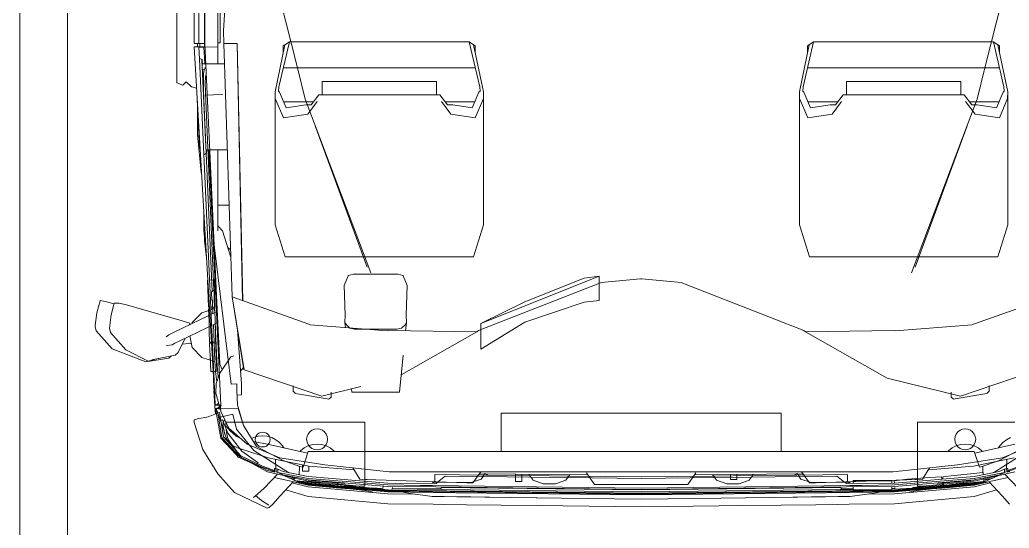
# Model space of a CAD drawing. Header units: millimetres. Extents: x -284281 to 1648660, y -821378 to -151356.
# Drawn here: x -221174 to -219521, y -199750 to -198900 of the extents above; entities that cross this region are included whole.
import ezdxf

# ---------------------------------------------------------------- set-up
doc = ezdxf.new("R2010")
doc.units = ezdxf.units.MM
doc.header["$MEASUREMENT"] = 0
doc.layers.add('Cars', color=7, linetype='Continuous')

# ---------------------------------------------------------------- blocks, each defined once
blk = doc.blocks.new('tir daf01')
at = {"layer": 'Cars', "color": 7, "linetype": 'Continuous', "lineweight": 5}
for p, q in [((307.6, 1467.7), (353.1, 1595.5)), ((61.5, 1528.4), (60.6, 1524.5)), ((60.6, 1524.5), (66, 1524.7)), ((66.3, 1523.4), (65.4, 1519.4)), ((66, 1524.7), (66.6, 1524.7)), ((66.6, 1524.7), (66.3, 1523.4)), ((59.6, 1519.1), (52.1, 1479.4)), ((64.1, 1519.4), (59.6, 1519.1)), ((65.4, 1519.4), (64.1, 1519.4)), ((695.2, 1517), (668.9, 1506)), ((668.9, 1506), (674, 1473.3)), ((696.8, 1518.9), (695.2, 1517)), ((704.2, 1518.4), (696.8, 1518.9)), ((779.2, 1500.8), (704.2, 1518.4)), ((779.2, 1341.3), (779.2, 1500.8)), ((52.1, 1479.4), (50, 1468.5)), ((674, 1473.3), (674, 1464.5)), ((50, 1468.5), (41.9, 1369.4)), ((296.4, 1336.4), (306.8, 1465.4)), ((306.8, 1465.4), (307.6, 1467.7)), ((674, 1464.5), (691.1, 1451.7)), ((691.1, 1451.7), (691.1, 1284.3)), ((41.9, 1369.4), (39.1, 1335.2)), ((779.2, 1200.4), (779.2, 1341.3)), ((39.1, 1335.2), (38.4, 1281.5)), ((295.1, 1186.8), (297, 1334.2)), ((297, 1334.2), (296.4, 1336.4)), ((38.4, 1281.5), (38.2, 1261)), ((691.1, 1284.3), (691.1, 1249.6)), ((38.2, 1261), (35, 1000.1)), ((691.1, 1249.6), (674, 1236.7)), ((674, 1228), (668.9, 1195.3)), ((674, 1236.7), (674, 1228)), ((668.9, 1195.3), (695.2, 1184.2)), ((704.2, 1182.9), (779.2, 1200.4)), ((297.1, 1183.9), (295.1, 1186.8)), ((375.9, 983), (297.1, 1183.9)), ((695.2, 1184.2), (696.8, 1182.3)), ((696.8, 1182.3), (704.2, 1182.9)), ((35, 1000.1), (33.9, 912.2)), ((377.4, 979.3), (375.9, 983)), ((383.3, 913.1), (377.4, 979.3)), ((33.9, 912.2), (35, 824.4)), ((377.4, 845.2), (383.3, 911.4)), ((383.4, 912.2), (383.3, 913.1)), ((383.3, 911.4), (383.4, 912.2)), ((375.9, 841.5), (377.4, 845.2)), ((297.1, 640.5), (375.9, 841.5)), ((309, 644.4), (385, 835.6)), ((349.8, 842.2), (347.1, 842.2)), ((387.7, 842.2), (349.8, 842.2)), ((385, 835.6), (387.7, 842.2)), ((35, 824.4), (38.2, 563.5)), ((266.2, 644.4), (306.7, 644.4)), ((295.1, 637.7), (297.1, 640.5)), ((297, 490.2), (295.1, 637.7)), ((306.7, 644.4), (309, 644.4)), ((695.2, 641.1), (668.9, 630.1)), ((668.9, 630.1), (674, 597.4)), ((696.8, 643.1), (695.2, 641.1)), ((704.2, 642.5), (696.8, 643.1)), ((779.2, 624.9), (704.2, 642.5)), ((779.2, 465.4), (779.2, 624.9)), ((674, 597.4), (674, 588.6)), ((674, 588.6), (691.1, 575.8)), ((38.2, 563.5), (38.4, 543)), ((691.1, 575.8), (691.1, 408.4)), ((38.4, 543), (39.1, 489.2)), ((306.8, 517.8), (301.2, 511.9)), ((310.3, 520.1), (306.8, 517.8)), ((323, 519.8), (310.3, 520.1)), ((372.3, 521.3), (323, 519.8)), ((388.5, 514.8), (372.3, 521.3)), ((389.1, 514.3), (388.5, 514.8)), ((391.2, 506.5), (389.1, 514.3)), ((301.2, 511.9), (299.1, 504)), ((299.1, 504), (299.1, 487.5)), ((391.4, 505.8), (391.2, 506.5)), ((391.2, 437.2), (391.4, 505.8)), ((39.1, 489.2), (41.9, 455.1)), ((296.4, 488), (297, 490.2)), ((306.8, 359.1), (296.4, 488)), ((299.1, 487.5), (299.1, 433.4)), ((779.2, 324.6), (779.2, 465.4)), ((41.9, 455.1), (50, 355.9)), ((299.1, 433.4), (301.2, 425.5)), ((388.9, 423.2), (391, 431)), ((391, 431), (391.2, 431.7)), ((391.2, 431.7), (391.2, 437.2)), ((301.2, 425.5), (306.8, 419.7)), ((306.8, 419.7), (310.3, 417.4)), ((310.3, 417.4), (323, 417.7)), ((323, 417.7), (372.1, 416.2)), ((372.1, 416.2), (388.3, 422.7)), ((388.3, 422.7), (388.9, 423.2)), ((691.1, 408.4), (691.1, 373.7)), ((691.1, 373.7), (674, 360.9)), ((50, 355.9), (52.1, 345.1)), ((307.6, 356.8), (306.8, 359.1)), ((353.1, 229), (307.6, 356.8)), ((674, 352.1), (668.9, 319.4)), ((674, 360.9), (674, 352.1)), ((52.1, 345.1), (59.6, 305.3)), ((668.9, 319.4), (695.2, 308.3)), ((704.2, 307), (779.2, 324.6)), ((59.6, 305.3), (64.1, 305.1)), ((60.6, 300), (61.5, 296.1)), ((66, 299.8), (60.6, 300)), ((64.1, 305.1), (65.4, 305.1)), ((65.4, 305.1), (66.3, 301)), ((66.6, 299.8), (66, 299.8)), ((66.3, 301), (66.6, 299.8)), ((695.2, 308.3), (696.8, 306.4)), ((696.8, 306.4), (704.2, 307)), ((61.5, 296.1), (63.4, 287.9)), ((63.4, 287.9), (66.3, 281.9)), ((66.3, 281.9), (85.7, 239.2)), ((85.7, 239.2), (89.8, 235.7)), ((89.8, 235.7), (117, 210)), ((353.6, 228.8), (353.1, 228.8)), ((776.5, 214.9), (353.6, 228.8)), ((798, 214.7), (776.5, 215.1)), ((880.3, 219.1), (798, 214.7)), ((117, 210), (123.2, 209)), ((123.2, 209), (166.6, 201.3)), ((166.6, 202.3), (166.7, 208.1)), ((166.6, 201.3), (166.6, 202.3)), ((166.7, 208.1), (170.4, 208.9)), ((170.4, 208.9), (172.5, 209.7)), ((172.5, 209.7), (172.5, 206.5)), ((172.5, 206.5), (172.5, 200.6)), ((172.5, 200.4), (187.7, 200.2)), ((187.7, 200.2), (750.2, 174.2)), ((770.8, 182.4), (770.8, 182.8)), ((770.8, 182.8), (774.3, 182.8)), ((770.8, 173.5), (770.8, 182.4)), ((774.3, 182.8), (776.5, 182.8)), ((776.5, 182.8), (949.4, 182.8)), ((750.2, 174.2), (770.8, 173.3))]:
    blk.add_line(p, q, dxfattribs=at)
at = {"layer": 'Cars', "color": 7, "linetype": 'Continuous', "lineweight": 13}
for p, q in [((84.2, 1515.9), (107.3, 1570.5)), ((231.5, 1575.5), (187.2, 1445.7)), ((96.6, 1559.2), (65.6, 1510.2)), ((80, 1510.1), (103.1, 1554.9)), ((736, 1486.6), (1027, 1559.1)), ((57.6, 1519.4), (33.8, 1542.2)), ((68.6, 1545.5), (61.4, 1524.5)), ((63, 1524.6), (70.2, 1544.8)), ((6.7, 1527.7), (20.8, 1515.5)), ((42.5, 1484.4), (51.6, 1525.1)), ((45.3, 1468.5), (61.1, 1536.6)), ((59.6, 1519.1), (60.9, 1521.9)), ((60.9, 1521.9), (68.1, 1522.8)), ((68.1, 1522.8), (81.5, 1523)), ((84.1, 1535.5), (70.4, 1467.4)), ((92, 1469.5), (107.2, 1536.6)), ((110.1, 1516.5), (114.7, 1522.6)), ((114.7, 1522.6), (118.2, 1529.5)), ((144.2, 1536.6), (144.2, 1468.6)), ((420, 1507.9), (473.4, 1524.6)), ((473.4, 1524.6), (695.6, 1524.6)), ((684.8, 1524.4), (652.2, 1510.7)), ((695.6, 1524.6), (684.8, 1524.4)), ((695.6, 1524.6), (774.3, 1508.1)), ((20, 1468.5), (31, 1506)), ((20.8, 1515.5), (44.5, 1493.6)), ((47.8, 1468.5), (55.9, 1511)), ((50.6, 1499.5), (55.5, 1510.2)), ((53.4, 1468.5), (61.4, 1510.6)), ((55.5, 1510.2), (55.7, 1510.2)), ((55.9, 1511), (59.6, 1519.1)), ((65.6, 1510.2), (59.7, 1501.4)), ((61.4, 1510.6), (65.4, 1519.4)), ((69.8, 1482.2), (80, 1510.1)), ((72.8, 1440.7), (84.2, 1515.9)), ((80, 1510.1), (80, 1510.1)), ((101, 1509.3), (104.4, 1511.4)), ((104.4, 1511.4), (110.1, 1516.5)), ((420, 1507.9), (420, 1193.3)), ((658.4, 1470.2), (652.2, 1510.7)), ((679.3, 1510.4), (679.3, 1460.5)), ((736, 1510.9), (736, 1190.3)), ((760.9, 1510.9), (772.5, 1510.9)), ((772.5, 1510.9), (774.3, 1508.1)), ((774.3, 1508.1), (779.2, 1500.8)), ((36.1, 1468.5), (42.4, 1495.6)), ((38.5, 1468.5), (44.3, 1493.8)), ((44.5, 1486.1), (45.6, 1488.5)), ((45.1, 1484.8), (46, 1489.3)), ((45.6, 1488.5), (45.8, 1488.5)), ((46, 1489.3), (48.8, 1495.5)), ((46.9, 1484.7), (49.2, 1496.3)), ((47.7, 1484.6), (50.6, 1499.5)), ((48.8, 1495.5), (49, 1495.5)), ((49.2, 1496.3), (50.3, 1498.7)), ((50.3, 1498.7), (50.5, 1498.7)), ((192, 1489.2), (191.5, 1486.6)), ((192.5, 1490.1), (192, 1489.2)), ((196, 1493.5), (192.5, 1490.1)), ((199.1, 1493.5), (196, 1493.5)), ((204.7, 1493.5), (199.1, 1493.5)), ((41.3, 1479.1), (39, 1468.5)), ((39.6, 1431.5), (45, 1484.8)), ((39.6, 1468.5), (42.3, 1481.2)), ((40.9, 1468.5), (44.5, 1486.1)), ((41.9, 1480.4), (41.3, 1479.1)), ((41.8, 1468.5), (44.8, 1483.5)), ((41.9, 1480.4), (42.1, 1480.4)), ((42.3, 1481.2), (44.1, 1485.2)), ((42.5, 1484.4), (43.5, 1483.9)), ((44.1, 1485.2), (44.3, 1485.2)), ((45, 1484.8), (45.7, 1484.8)), ((45.7, 1484.8), (50.2, 1484.4)), ((59.7, 1483.4), (54.4, 1430)), ((59.7, 1483.4), (56.3, 1483.7)), ((69.8, 1482.9), (59.7, 1483.3)), ((69.8, 1482.2), (68.5, 1477.2)), ((94.9, 1468.5), (68.5, 1477.2)), ((69.8, 1482.9), (69.8, 1482.2)), ((95, 1482.6), (96.2, 1481.6)), ((96.2, 1481.6), (100.8, 1475.5)), ((100.8, 1475.5), (104.3, 1468.6)), ((191.5, 1486.6), (182.8, 1437)), ((643.9, 1458.5), (683.6, 1473.5)), ((683.6, 1473.5), (736, 1486.6)), ((7.3, 1335.3), (20, 1468.5)), ((24.3, 1335.2), (36.1, 1468.5)), ((39, 1468.5), (27.5, 1335.2)), ((28.1, 1335.2), (39.6, 1468.5)), ((29.5, 1335.2), (40.9, 1468.5)), ((30.4, 1335.2), (41.8, 1468.5)), ((34.4, 1421.6), (38.5, 1468.5)), ((36.7, 1335.2), (47.8, 1468.5)), ((37.2, 1382.7), (45.3, 1468.5)), ((41.3, 1443), (43.3, 1462.6)), ((42.3, 1335.2), (53.4, 1468.5)), ((47, 1468.5), (43.3, 1428)), ((70.4, 1467.4), (64.4, 1392)), ((94.9, 1335.2), (94.9, 1468.5)), ((98.4, 1458.1), (97.8, 1453.6)), ((100.2, 1462.3), (98.4, 1458.1)), ((102.9, 1466), (100.2, 1462.3)), ((106.6, 1468.7), (102.9, 1466)), ((104.3, 1468.6), (106.4, 1461.2)), ((106.4, 1461.2), (107.1, 1453.6)), ((110.8, 1470.5), (106.6, 1468.7)), ((115.3, 1471.1), (110.8, 1470.5)), ((119.8, 1470.5), (115.3, 1471.1)), ((124.1, 1468.7), (119.8, 1470.5)), ((127.7, 1466), (124.1, 1468.7)), ((130.5, 1462.3), (127.7, 1466)), ((132.2, 1458.1), (130.5, 1462.3)), ((132.8, 1453.6), (132.2, 1458.1)), ((144.2, 1468.6), (144.2, 1428)), ((393.5, 1363.9), (643.9, 1458.5)), ((638.9, 1456.6), (403, 1369.9)), ((658.4, 1470.2), (679.7, 1454.3)), ((40.6, 1438.4), (40.7, 1438.4)), ((40.7, 1438.4), (41.3, 1443)), ((61, 1333.4), (72.8, 1440.7)), ((97.8, 1453.6), (98.4, 1449.1)), ((98.4, 1449.1), (100.2, 1444.9)), ((100.2, 1444.9), (102.9, 1441.2)), ((104.3, 1438.6), (100.8, 1431.7)), ((102.9, 1441.2), (106.6, 1438.5)), ((106.4, 1446), (104.3, 1438.6)), ((107.1, 1453.6), (106.4, 1446)), ((106.6, 1438.5), (110.8, 1436.7)), ((119.8, 1436.7), (124.1, 1438.5)), ((124.1, 1438.5), (127.7, 1441.2)), ((127.7, 1441.2), (130.5, 1444.9)), ((130.5, 1444.9), (132.2, 1449.1)), ((132.2, 1449.1), (132.8, 1453.6)), ((187.2, 1445.7), (217.3, 1323.4)), ((712.9, 1446.2), (691.1, 1446.2)), ((712.9, 1255), (712.9, 1446.2)), ((32.3, 1398.6), (34.4, 1421.6)), ((38.4, 1417.4), (38.8, 1422.1)), ((38.8, 1422.1), (39.6, 1431.5)), ((43.3, 1428), (41.4, 1407.2)), ((54.4, 1430), (53.4, 1420.6)), ((96.2, 1425.6), (94.9, 1424.4)), ((100.8, 1431.7), (96.2, 1425.6)), ((110.8, 1436.7), (115.3, 1436.1)), ((115.3, 1436.1), (119.8, 1436.7)), ((144.2, 1428), (144.2, 1407.2)), ((182.8, 1437), (182.3, 1434.4)), ((182.3, 1434.4), (182.8, 1433.5)), ((182.8, 1433.5), (185.9, 1430.1)), ((185.9, 1430.1), (189, 1430.1)), ((189, 1430.1), (194.2, 1430.1)), ((36.5, 1391.3), (38.5, 1415.4)), ((38.4, 1417.4), (42.1, 1417.1)), ((41.6, 1415.1), (38.5, 1415.4)), ((39.2, 1415.3), (39.4, 1417.3)), ((40.1, 1415.2), (40.3, 1417.2)), ((52.6, 1414.2), (48.9, 1414.5)), ((49.1, 1416.4), (52.5, 1416)), ((52.6, 1414.2), (51.6, 1393.9)), ((52.5, 1416), (52.7, 1416)), ((53.4, 1420.6), (52.7, 1416)), ((144.2, 1407.2), (144.2, 1394)), ((30.7, 1382.6), (32.3, 1398.6)), ((35.8, 1376.2), (36.5, 1391.3)), ((51.6, 1393.9), (48.6, 1357)), ((67.7, 1394), (48.7, 1382.2)), ((144.2, 1394), (144.2, 1388)), ((27.9, 1363.9), (29.9, 1375.3)), ((29.9, 1375.3), (30.7, 1382.6)), ((32, 1336.3), (34.9, 1383.4)), ((34.6, 1375.7), (34.9, 1383.4)), ((34.6, 1366.2), (35.8, 1376.2)), ((34.6, 1366.2), (34.6, 1375.7)), ((36.1, 1383.3), (34.9, 1383.4)), ((36.8, 1375.9), (37.2, 1382.7)), ((36.8, 1373.9), (36.8, 1375.9)), ((36.8, 1373.9), (144.2, 1373.9)), ((42.7, 1203.3), (48.3, 1372.3)), ((48.3, 1372.3), (48.7, 1382.2)), ((48.3, 1372.3), (48.3, 1370.2)), ((144.2, 1388), (144.2, 1377)), ((144.2, 1377), (144.2, 1373.9)), ((27.1, 1360.3), (27.9, 1363.9)), ((48.6, 1357), (46.1, 1335.1)), ((393.5, 1363.9), (393.5, 1363.9)), ((6.8, 1259.6), (7.3, 1335.3)), ((23.8, 1291.4), (24.3, 1335.2)), ((27.5, 1335.2), (26.1, 1221.7)), ((26.7, 1223.8), (28.1, 1335.2)), ((28.2, 1231.2), (29.5, 1335.2)), ((29.2, 1237.4), (30.4, 1335.2)), ((30.9, 1331.2), (31, 1307.7)), ((36, 1331.2), (30.9, 1331.2)), ((34.9, 1336), (32, 1336.3)), ((32.4, 1331.2), (32.5, 1335.2)), ((32.5, 1335.2), (32.6, 1336.2)), ((33.3, 1331.2), (33.4, 1335.2)), ((33.4, 1335.2), (33.5, 1336.1)), ((35.7, 1255.3), (36.7, 1335.2)), ((41.3, 1255), (42.3, 1335.2)), ((46.1, 1335.1), (42.3, 1335.4)), ((45.7, 1331.2), (42.3, 1331.2)), ((45.7, 1331.2), (45.6, 1266.4)), ((45.9, 1331.2), (45.7, 1331.2)), ((46.5, 1331.2), (45.9, 1331.2)), ((46.5, 1331.2), (45.9, 1331.2)), ((46.4, 1307.7), (46.5, 1331.2)), ((61, 1226.6), (61, 1333.4)), ((94.9, 912.2), (94.9, 1335.2)), ((217.3, 1323.4), (295.1, 1186.8)), ((27.2, 1309.6), (24.5, 1297.9)), ((31, 1307.7), (31, 1266.4)), ((46.5, 1307.7), (45.7, 1307.7)), ((46.4, 1266.4), (46.5, 1307.7)), ((24.5, 1297.9), (22.1, 1276.9)), ((22.1, 1276.9), (19.9, 1261.2)), ((6.5, 1240.4), (6.8, 1259.6)), ((19.9, 1261.2), (19.6, 1241.6)), ((35.2, 1266.4), (31, 1266.4)), ((31.4, 1244.5), (31.6, 1266.4)), ((32.3, 1247.6), (32.6, 1266.4)), ((41.4, 1257.8), (43.6, 1261.2)), ((45.6, 1266.4), (41.5, 1266.4)), ((43.6, 1261.2), (43.1, 1196.1)), ((43.6, 1257), (56.6, 1257)), ((46.4, 1266.4), (45.6, 1266.4)), ((56.6, 1257), (55.6, 1174.4)), ((6.1, 1204), (6.5, 1240.4)), ((19.6, 1241.6), (19.3, 1220)), ((27.3, 912.2), (31.4, 1244.5)), ((34.8, 1245.9), (30.8, 912.2)), ((31.5, 912.2), (35.7, 1255.3)), ((32.3, 1247.6), (34.8, 1245.4)), ((43, 1252.9), (41.3, 1255)), ((53.8, 1239.4), (43.5, 1252.2)), ((679.7, 1247), (658.4, 1231.1)), ((679.3, 1240.8), (679.3, 1190.9)), ((691.1, 1255), (712.9, 1255)), ((22.9, 912.2), (26.7, 1223.8)), ((24.3, 912.2), (28.2, 1231.2)), ((25.2, 912.2), (29.2, 1237.4)), ((53, 1176.2), (53.8, 1239.4)), ((61, 912.2), (61, 1226.6)), ((652.2, 1190.5), (658.4, 1231.1)), ((19.3, 1220), (19, 1197)), ((26.1, 1221.7), (22.3, 912.2)), ((5.4, 1146.4), (6.1, 1204)), ((19, 1197), (18.7, 1170.2)), ((42.4, 1193.3), (42.7, 1203.3)), ((42.4, 1193.3), (61, 1180)), ((43.1, 1196.1), (48.8, 1179.2)), ((473.4, 1176.6), (420, 1193.3)), ((652.2, 1190.5), (684.8, 1176.8)), ((774.3, 1193.1), (695.6, 1176.6)), ((760.9, 1190.3), (772.5, 1190.3)), ((772.5, 1190.3), (774.3, 1193.1)), ((774.3, 1193.1), (779.2, 1200.4)), ((48.8, 1179.2), (58, 1172.8)), ((52.1, 1096.8), (53, 1175)), ((55.7, 1000.8), (57.9, 1182.2)), ((695.6, 1176.6), (473.4, 1176.6)), ((684.8, 1176.8), (695.6, 1176.6)), ((18.7, 1170.2), (18.2, 1129.4)), ((18.7, 1165.8), (18.8, 1173.5)), ((55.6, 1172.5), (54.7, 1098.9)), ((58, 1172.8), (55.6, 1169)), ((4.6, 1082.1), (5.4, 1146.4)), ((94.9, 1146.4), (159, 1146.4)), ((159, 1146.4), (159, 912.2)), ((18.2, 1129.4), (17.7, 1086.8)), ((46.9, 1092.8), (41.2, 1075.9)), ((56.1, 1099.2), (46.9, 1092.8)), ((51.4, 1035.1), (52.1, 1096.4)), ((54.7, 1098.3), (54, 1033.3)), ((56.1, 1099.2), (54.7, 1099.2)), ((4.1, 1042.6), (4.6, 1082.1)), ((17.2, 1045.5), (17.7, 1086.8)), ((17.7, 1086.8), (17.7, 1087.3)), ((41.2, 1075.9), (41.2, 1055.1)), ((48, 1065.3), (48, 1071.8)), ((48, 1071.8), (56.6, 1071.8)), ((48, 1061.4), (48, 1065.3)), ((56.4, 1061.4), (48, 1061.4)), ((2.5, 912.2), (4.1, 1042.6)), ((15.5, 912.2), (17.2, 1045.5)), ((17.2, 1045.5), (17.2, 1045.5)), ((30.8, 912.2), (33.3, 1057.5)), ((41.2, 1055.1), (46.9, 1038.2)), ((46.9, 1038.2), (56.1, 1031.8)), ((49.9, 912.2), (51.4, 1034.7)), ((53.9, 1032.7), (52.5, 912.2)), ((56.1, 1031.8), (53.9, 1031.8)), ((59.5, 1003.4), (39.8, 990.2)), ((39.8, 980.2), (39.8, 990.2)), ((39.8, 912.2), (39.8, 980.2)), ((4.1, 781.9), (2.5, 912.2)), ((17.2, 779), (15.5, 912.2)), ((22.3, 912.2), (26.1, 602.7)), ((26.7, 600.7), (22.9, 912.2)), ((28.2, 593.3), (24.3, 912.2)), ((29.2, 587.1), (25.2, 912.2)), ((31.4, 580), (27.3, 912.2)), ((34.8, 578.5), (30.8, 912.2)), ((30.8, 912.2), (33.3, 767)), ((35.7, 569.2), (31.5, 912.2)), ((39.8, 844.2), (39.8, 912.2)), ((51.4, 789.7), (49.9, 912.2)), ((52.5, 912.2), (53.9, 791.8)), ((61, 597.9), (61, 912.2)), ((94.9, 489.2), (94.9, 912.2)), ((159, 912.2), (159, 678.1)), ((39.8, 834.2), (39.8, 844.2)), ((39.8, 834.2), (59.5, 821.1)), ((347.1, 842.2), (344.2, 816.9)), ((387.7, 842.2), (384.8, 816.9)), ((57.9, 642.3), (55.7, 823.6)), ((344.2, 816.9), (310.8, 718)), ((384.8, 816.9), (344.8, 718)), ((4.6, 742.4), (4.1, 781.9)), ((17.7, 737.7), (17.2, 779)), ((17.2, 779), (17.2, 779)), ((46.9, 786.2), (41.2, 769.4)), ((56.1, 792.7), (46.9, 786.2)), ((52.1, 728), (51.4, 789.4)), ((53.9, 792.7), (56.1, 792.7)), ((54, 791.2), (54.7, 726.2)), ((41.2, 769.4), (41.2, 748.5)), ((41.2, 748.5), (46.9, 731.7)), ((5.4, 678.1), (4.6, 742.4)), ((18.2, 695.1), (17.7, 737.7)), ((17.7, 737.1), (17.7, 737.7)), ((56.1, 725.2), (46.9, 731.7)), ((53, 649.4), (52.1, 727.7)), ((45.1, 706.2), (45.1, 712.7)), ((45.1, 712.7), (57.1, 712.7)), ((54.7, 725.6), (55.6, 652)), ((56.1, 725.2), (54.7, 725.2)), ((310.8, 718), (266.2, 644.4)), ((344.8, 718), (309, 644.4)), ((18.7, 654.3), (18.2, 695.1)), ((45.1, 702.2), (45.1, 706.2)), ((57.2, 702.2), (45.1, 702.2)), ((6.1, 620.4), (5.4, 678.1)), ((159, 678.1), (94.9, 678.1)), ((18.8, 650.9), (18.7, 658.7)), ((19, 627.4), (18.7, 654.3)), ((48.8, 645.2), (43.1, 628.4)), ((58, 651.7), (48.8, 645.2)), ((53.8, 585), (53, 648.2)), ((55.6, 655.4), (58, 651.7)), ((55.6, 650), (56.6, 567.5)), ((420, 632), (473.4, 648.7)), ((473.4, 648.7), (695.6, 648.7)), ((684.8, 648.6), (652.2, 634.9)), ((695.6, 648.7), (684.8, 648.6)), ((695.6, 648.7), (774.3, 632.2)), ((61, 644.5), (42.4, 631.1)), ((42.7, 621.2), (42.4, 631.1)), ((43.1, 628.4), (43.6, 563.2)), ((295.1, 637.7), (223.2, 511.4)), ((420, 632), (420, 317.5)), ((658.4, 594.3), (652.2, 634.9)), ((679.3, 634.5), (679.3, 584.6)), ((736, 635), (736, 314.5)), ((760.9, 635), (772.5, 635)), ((772.5, 635), (774.3, 632.2)), ((774.3, 632.2), (779.2, 624.9)), ((6.5, 584), (6.1, 620.4)), ((19.3, 604.5), (19, 627.4)), ((48.3, 452.2), (42.7, 621.2)), ((19.6, 582.9), (19.3, 604.5)), ((26.1, 602.7), (27.5, 489.2)), ((28.1, 489.2), (26.7, 600.7)), ((61, 491.1), (61, 597.9)), ((6.8, 564.9), (6.5, 584)), ((19.9, 563.2), (19.6, 582.9)), ((29.5, 489.2), (28.2, 593.3)), ((30.4, 489.2), (29.2, 587.1)), ((32.4, 496.2), (31.4, 580)), ((34.8, 579.1), (32.3, 576.9)), ((43.5, 572.2), (53.8, 585)), ((658.4, 594.3), (679.7, 578.4)), ((7.3, 489.2), (6.8, 564.9)), ((22.1, 547.5), (19.9, 563.2)), ((33.3, 496.3), (32.3, 576.9)), ((36.7, 489.2), (35.7, 569.2)), ((41.3, 569.5), (43, 571.5)), ((42.3, 489.2), (41.3, 569.5)), ((43.6, 563.2), (41.4, 566.7)), ((56.6, 567.5), (43.6, 567.5)), ((712.9, 570.4), (691.1, 570.4)), ((712.9, 379.1), (712.9, 570.4)), ((24.5, 526.5), (22.1, 547.5)), ((24.3, 489.2), (23.8, 533)), ((27.2, 514.9), (24.5, 526.5)), ((255.8, 514.7), (194.2, 508.5)), ((310.3, 520.1), (296.6, 518.8)), ((34.8, 496.6), (30.6, 495.9)), ((194.2, 428.9), (194.2, 508.5)), ((20, 356), (7.3, 489.2)), ((36.1, 355.9), (24.3, 489.2)), ((27.5, 489.2), (39, 355.9)), ((39.6, 355.9), (28.1, 489.2)), ((40.9, 355.9), (29.5, 489.2)), ((41.8, 355.9), (30.4, 489.2)), ((32.6, 472.4), (30.6, 495.9)), ((36.7, 481), (33.2, 480.4)), ((34.2, 461.8), (33.2, 480.4)), ((47.8, 355.9), (36.7, 489.2)), ((53.4, 355.9), (42.3, 489.2)), ((72.8, 383.8), (61, 491.1)), ((94.9, 355.9), (94.9, 489.2)), ((27.9, 460.5), (27.1, 464.2)), ((34.7, 453.1), (32.6, 472.4)), ((29.9, 449.2), (27.9, 460.5)), ((30.7, 441.9), (29.9, 449.2)), ((35.3, 442.1), (34.7, 453.1)), ((36.8, 450.5), (36.8, 448.6)), ((36.8, 450.5), (144.2, 450.5)), ((36.8, 448.6), (37.2, 441.8)), ((48.3, 454.3), (48.3, 452.2)), ((48.7, 442.2), (48.3, 452.2)), ((144.2, 447.4), (144.2, 450.5)), ((144.2, 436.5), (144.2, 447.4)), ((393.5, 460.5), (643.9, 365.9)), ((638.9, 367.8), (403, 454.6)), ((32.3, 425.8), (30.7, 441.9)), ((37.6, 416.9), (35.3, 442.1)), ((39.9, 404.8), (36.6, 435.7)), ((37.2, 441.8), (45.3, 356)), ((48.7, 442.2), (67.7, 430.4)), ((70.4, 357.1), (64.4, 432.5)), ((144.2, 430.5), (144.2, 436.5)), ((144.2, 417.3), (144.2, 430.5)), ((203.3, 444.1), (187.2, 378.7)), ((34.4, 402.8), (32.3, 425.8)), ((37.6, 416.9), (38.6, 417.1)), ((39.6, 404.6), (38.6, 417.1)), ((41.4, 417.3), (43.3, 396.5)), ((144.2, 396.5), (144.2, 417.3)), ((194.2, 428.9), (199.4, 428.4)), ((302, 418.2), (310.3, 417.4)), ((38.5, 355.9), (34.4, 402.8)), ((42, 405), (39, 404.5)), ((40.9, 383.7), (39, 404.5)), ((43, 405.3), (39.9, 404.8)), ((40.5, 404.8), (40.5, 404.9)), ((96.2, 398.9), (94.9, 400)), ((100.8, 392.8), (96.2, 398.9)), ((41.5, 380.4), (40.9, 383.7)), ((45, 341.1), (41.5, 380.4)), ((43.3, 396.5), (47, 355.9)), ((84.2, 308.5), (72.8, 383.8)), ((102.9, 383.2), (100.2, 379.6)), ((104.3, 385.9), (100.8, 392.8)), ((106.6, 386), (102.9, 383.2)), ((106.4, 378.5), (104.3, 385.9)), ((110.8, 387.8), (106.6, 386)), ((115.3, 388.3), (110.8, 387.8)), ((119.8, 387.8), (115.3, 388.3)), ((124.1, 386), (119.8, 387.8)), ((127.7, 383.2), (124.1, 386)), ((130.5, 379.6), (127.7, 383.2)), ((144.2, 355.9), (144.2, 396.5)), ((182.8, 391), (182.3, 390.1)), ((182.3, 390.1), (182.8, 387.4)), ((185.9, 394.3), (182.8, 391)), ((182.8, 387.4), (191.5, 337.9)), ((189, 394.3), (185.9, 394.3)), ((194.2, 394.3), (189, 394.3)), ((42.6, 375), (42.2, 377.2)), ((46.1, 335.6), (42.6, 375)), ((98.4, 375.4), (97.8, 370.9)), ((97.8, 370.9), (98.4, 366.3)), ((100.2, 379.6), (98.4, 375.4)), ((98.4, 366.3), (100.2, 362.1)), ((107.1, 370.9), (106.4, 378.5)), ((106.4, 363.2), (107.1, 370.9)), ((132.2, 375.4), (130.5, 379.6)), ((130.5, 362.1), (132.2, 366.3)), ((132.8, 370.9), (132.2, 375.4)), ((132.2, 366.3), (132.8, 370.9)), ((187.2, 378.7), (231.5, 248.9)), ((643.9, 365.9), (683.6, 350.9)), ((679.7, 371.1), (658.4, 355.2)), ((679.3, 364.9), (679.3, 315)), ((691.1, 379.1), (712.9, 379.1)), ((31, 318.4), (20, 356)), ((42.4, 328.9), (36.1, 355.9)), ((44.3, 330.6), (38.5, 355.9)), ((39, 355.9), (41.3, 345.4)), ((42.3, 343.3), (39.6, 355.9)), ((44.5, 338.4), (40.9, 355.9)), ((46, 335.1), (41.8, 355.9)), ((45.3, 356), (61.1, 287.9)), ((55.9, 313.5), (47.8, 355.9)), ((61.4, 313.9), (53.4, 355.9)), ((62.2, 350.3), (62.2, 356.8)), ((62.2, 356.8), (70.5, 356.8)), ((62.2, 346.3), (62.2, 350.3)), ((68.5, 347.3), (94.9, 355.9)), ((69.8, 342.2), (68.5, 347.3)), ((84.1, 289), (70.4, 357.1)), ((107.2, 287.8), (92, 355)), ((96.2, 342.9), (100.8, 349)), ((100.2, 362.1), (102.9, 358.5)), ((100.8, 349), (104.3, 355.8)), ((102.9, 358.5), (106.6, 355.7)), ((104.3, 355.8), (106.4, 363.2)), ((106.6, 355.7), (110.8, 354)), ((110.8, 354), (115.3, 353.4)), ((115.3, 353.4), (119.8, 354)), ((119.8, 354), (124.1, 355.7)), ((124.1, 355.7), (127.7, 358.5)), ((127.7, 358.5), (130.5, 362.1)), ((144.2, 287.8), (144.2, 355.9)), ((652.2, 314.6), (658.4, 355.2)), ((683.6, 350.9), (736, 337.9)), ((44.5, 330.9), (20.8, 309)), ((41.3, 345.4), (41.9, 344.1)), ((42.1, 344.1), (41.9, 344.1)), ((44.1, 339.2), (42.3, 343.3)), ((43.5, 340.5), (42.5, 340)), ((51.6, 299.3), (42.5, 340)), ((44.3, 339.2), (44.1, 339.2)), ((45.6, 335.9), (44.5, 338.4)), ((45.7, 337.8), (45, 341.1)), ((45.8, 335.9), (45.6, 335.9)), ((45.9, 337.9), (45.7, 337.8)), ((46.3, 334.5), (46, 335.1)), ((46.7, 332.4), (46.1, 335.6)), ((51.4, 333.1), (46.7, 332.4)), ((48.8, 329), (47.2, 332.4)), ((49.2, 328.1), (48.3, 332.6)), ((50.6, 325), (49.1, 332.7)), ((56.2, 341), (69.8, 341.6)), ((72.6, 346.3), (62.2, 346.3)), ((69.8, 341.6), (69.8, 342.2)), ((80, 314.3), (69.8, 342.2)), ((95, 341.8), (96.2, 342.9)), ((191.5, 337.9), (192, 335.2)), ((192, 335.2), (192.5, 334.3)), ((192.5, 334.3), (196, 331)), ((196, 331), (199.1, 331)), ((199.1, 331), (204.7, 331)), ((736, 337.9), (1027, 265.3)), ((49, 329), (48.8, 329)), ((50.3, 325.8), (49.2, 328.1)), ((50.5, 325.8), (50.3, 325.8)), ((55.5, 314.3), (50.6, 325)), ((55.7, 314.3), (55.5, 314.3)), ((59.7, 323.1), (65.6, 314.3)), ((65.6, 314.3), (96.6, 265.3)), ((103.1, 269.6), (80, 314.3)), ((80, 314.3), (80, 314.3)), ((104.4, 313.1), (101, 315.1)), ((473.4, 300.7), (420, 317.5)), ((652.2, 314.6), (684.8, 300.9)), ((774.3, 317.2), (695.6, 300.7)), ((760.9, 314.4), (772.5, 314.4)), ((772.5, 314.4), (774.3, 317.2)), ((774.3, 317.2), (779.2, 324.6)), ((20.8, 309), (6.7, 296.8)), ((33.8, 282.3), (57.6, 305.1)), ((59.6, 305.3), (55.9, 313.5)), ((60.9, 302.5), (59.6, 305.3)), ((68.1, 301.7), (60.9, 302.5)), ((65.4, 305.1), (61.4, 313.9)), ((61.4, 300), (68.6, 279)), ((70.2, 279.7), (63, 299.9)), ((81.5, 301.5), (68.1, 301.7)), ((107.3, 254), (84.2, 308.5)), ((110.1, 308), (104.4, 313.1)), ((114.7, 301.9), (110.1, 308)), ((118.2, 295), (114.7, 301.9)), ((695.6, 300.7), (473.4, 300.7)), ((684.8, 300.9), (695.6, 300.7)), ((1.6, 290.6), (0, 287.6)), ((26.5, 233), (0, 287.6)), ((6.7, 296.8), (1.6, 290.6)), ((5.3, 290.1), (13.3, 278.2)), ((23.9, 271.2), (33.8, 282.3)), ((61.1, 287.9), (84.7, 243.8)), ((98.7, 244.9), (84.1, 289)), ((102.9, 283.2), (102.5, 280)), ((104.1, 286.2), (102.9, 283.2)), ((106.1, 288.8), (104.1, 286.2)), ((108.7, 290.8), (106.1, 288.8)), ((111.6, 264.3), (107.2, 287.8)), ((111.7, 292), (108.7, 290.8)), ((114.9, 292.4), (111.7, 292)), ((118.1, 292), (114.9, 292.4)), ((121.1, 290.8), (118.1, 292)), ((120.3, 287.6), (118.2, 295)), ((121, 280), (120.3, 287.6)), ((123.7, 288.8), (121.1, 290.8)), ((125.7, 286.2), (123.7, 288.8)), ((126.9, 283.2), (125.7, 286.2)), ((127.4, 280), (126.9, 283.2)), ((144.2, 243.7), (144.2, 287.8)), ((13.3, 278.2), (21.3, 268.1)), ((18.3, 264.6), (23.9, 271.2)), ((68.6, 279), (85.9, 241.8)), ((87.6, 243.4), (70.2, 279.7)), ((76.1, 272.6), (74.4, 270.9)), ((76.1, 272.6), (95.3, 244.9)), ((96.6, 265.3), (132.2, 236.2)), ((102.5, 280), (102.9, 276.7)), ((102.9, 276.7), (104.1, 273.7)), ((103.1, 269.6), (138.5, 247.7)), ((138.5, 247.7), (103.1, 269.6)), ((104.1, 273.7), (106.1, 271.2)), ((106.1, 271.2), (108.7, 269.2)), ((108.7, 269.2), (111.7, 267.9)), ((111.7, 267.9), (114.9, 267.5)), ((114.9, 267.5), (118.1, 267.9)), ((116.4, 261.4), (118.2, 264.9)), ((118.1, 267.9), (121.1, 269.2)), ((118.2, 264.9), (120.3, 272.3)), ((120.3, 272.3), (121, 280)), ((121.1, 269.2), (123.7, 271.2)), ((123.7, 271.2), (125.7, 273.7)), ((125.7, 273.7), (126.9, 276.7)), ((126.9, 276.7), (127.4, 280)), ((100.5, 238.7), (97.6, 248.2)), ((134.2, 223.5), (107.3, 254)), ((235.3, 248.1), (228.9, 243)), ((231.5, 248.9), (353.1, 229)), ((353.1, 228.8), (231.5, 248.7)), ((231.5, 248.7), (232.9, 248.7)), ((57.4, 205), (26.5, 233)), ((113.9, 222.4), (84.7, 243.8)), ((85.9, 243.7), (115, 222.3)), ((85.9, 241.8), (118.5, 211.6)), ((119.6, 214.3), (87.6, 243.4)), ((95.3, 244.9), (125.4, 221.8)), ((106.4, 226.8), (100.5, 238.7)), ((120.8, 235.9), (116.4, 243.7)), ((129.2, 225.5), (120.8, 235.9)), ((132.2, 236.2), (157.1, 230.1)), ((138.5, 247.7), (166.8, 238.9)), ((172.9, 237.9), (138.5, 247.7)), ((144.2, 222.3), (144.2, 243.7)), ((166.8, 238.9), (166.4, 210.3)), ((166.8, 238.8), (166.8, 238.9)), ((196.3, 236.5), (172.9, 237.9)), ((189.6, 244.7), (188.8, 237)), ((189.7, 244.7), (189.6, 244.7)), ((207.8, 244.7), (189.7, 244.7)), ((204.2, 236.5), (196.3, 236.5)), ((207.8, 236.5), (204.2, 236.5)), ((207.8, 236.5), (207.7, 227.2)), ((298.2, 237.8), (207.8, 244.7)), ((255, 231.7), (253, 226.9)), ((776.5, 237.5), (346.9, 246.5)), ((346.9, 246.3), (776.5, 237.3)), ((416.9, 244.9), (416.7, 245.1)), ((506.7, 243), (506.7, 243.2)), ((776.5, 215.1), (776.5, 237.5)), ((776.5, 237.3), (776.5, 214.9)), ((113.2, 220.5), (106.4, 226.8)), ((126.1, 216.2), (113.2, 220.5)), ((125.4, 216.1), (113.2, 220.5)), ((126.9, 219.7), (113.9, 222.4)), ((115, 222.3), (116.2, 222)), ((125.4, 221.8), (147.9, 213)), ((136.9, 213.9), (125.4, 216.1)), ((136.9, 213.9), (126.1, 216.2)), ((131.6, 218.8), (126.9, 219.7)), ((136.7, 219.3), (129.2, 225.5)), ((130.4, 214.8), (130.2, 215.2)), ((134.7, 218.1), (131.6, 218.8)), ((160.8, 210.4), (134.2, 223.5)), ((144.2, 218.1), (134.7, 218.1)), ((148, 216.7), (143.9, 214.1)), ((144.2, 219.8), (144.2, 222.3)), ((144.2, 218.5), (144.2, 219.8)), ((144.2, 218.1), (144.2, 218.5)), ((157.1, 230.1), (152.4, 209.1)), ((458, 196.6), (207.7, 227.2)), ((253, 226.9), (226, 208.1)), ((419.4, 226.6), (463.9, 212.9)), ((435.9, 221.5), (432.1, 226.2)), ((506.7, 204.8), (506.7, 223.7)), ((599.1, 185.4), (599.1, 220.7)), ((742.8, 178.6), (742.8, 216)), ((98.1, 179.7), (57.4, 205)), ((118.5, 211.6), (159.5, 204.9)), ((160.1, 207.8), (119.6, 214.3)), ((130.4, 214.8), (166.8, 202.1)), ((143.9, 214.1), (136.9, 213.9)), ((147.8, 212.4), (146.7, 210)), ((147.9, 213), (147.8, 212.4)), ((158.6, 202.7), (152.7, 188.8)), ((162.8, 200.3), (158, 201.3)), ((159.5, 204.9), (158.6, 202.7)), ((166.6, 201.3), (158.6, 202.6)), ((160.1, 207.8), (159.5, 204.9)), ((192.3, 201.6), (160.8, 210.4)), ((162.9, 200.3), (162.8, 200.3)), ((196.3, 198.6), (162.9, 200.3)), ((166.4, 210.3), (166.4, 205.9)), ((171.7, 209.4), (166.6, 209.1)), ((166.6, 209.1), (166.6, 209)), ((166.6, 202.2), (166.6, 201.3)), ((166.6, 201.3), (166.6, 201.3)), ((166.6, 201.3), (166.6, 201.3)), ((166.7, 209.1), (172.5, 210.3)), ((166.8, 202.1), (168.5, 206)), ((168.5, 206), (170, 207.8)), ((172.5, 209.5), (170.4, 208.9)), ((171, 209), (172.4, 209)), ((171.6, 209.2), (172.4, 209.2)), ((172.3, 210.3), (172.3, 210.2)), ((172.3, 209), (172.4, 201.7)), ((172.5, 200.3), (172.4, 209.2)), ((172.4, 199.9), (172.5, 200.3)), ((172.4, 199.9), (214.6, 197.8)), ((172.5, 201), (172.5, 210.3)), ((553.3, 192.1), (172.5, 210.1)), ((172.5, 200.8), (174.2, 204.7)), ((172.5, 200.6), (174.2, 204.5)), ((172.5, 200.8), (172.5, 201)), ((172.5, 200.6), (172.5, 200.8)), ((172.5, 200.6), (172.5, 200.5)), ((172.5, 200.4), (172.5, 200.6)), ((172.5, 200.5), (172.5, 200.4)), ((172.5, 200.4), (172.5, 200.3)), ((770.8, 165.4), (172.5, 200.3)), ((174.2, 204.7), (175.6, 206.3)), ((174.2, 204.5), (175.7, 206.3)), ((208.3, 202.1), (192.3, 201.6)), ((196.3, 198.7), (196.3, 198.7)), ((226, 208.1), (208.3, 202.1)), ((211.9, 203.3), (215.1, 202.7)), ((215.1, 202.7), (228.8, 201.3)), ((220.1, 205.4), (218.8, 205.6)), ((231.5, 204.3), (220.1, 205.4)), ((229.1, 203.6), (228.8, 198.3)), ((228.8, 201.3), (246.7, 200.2)), ((229.1, 203.6), (266.6, 201.8)), ((247, 203.4), (231.5, 204.3)), ((241.1, 208.5), (231.7, 212)), ((355.7, 202.7), (241.1, 208.5)), ((245.3, 199.2), (251.9, 178.4)), ((246.7, 200.2), (307.2, 197.7)), ((308.6, 200.7), (247, 203.4)), ((266.6, 201.8), (273.2, 201.4)), ((273.2, 201.4), (276.5, 201.2)), ((276.2, 196.1), (276.5, 201)), ((276.5, 201), (276.5, 201.2)), ((277.9, 201.1), (277.7, 196)), ((277.9, 201.1), (292.1, 201.2)), ((279.4, 140.2), (310.7, 205)), ((292.1, 201.2), (318.1, 200.4)), ((294.2, 131.8), (329.1, 204.1)), ((305.8, 200.8), (305.9, 200.8)), ((305.9, 200.8), (306, 200.8)), ((318.1, 200.4), (333.5, 199.4)), ((347.9, 199.1), (327.2, 200)), ((333.5, 199.4), (333.3, 193.4)), ((336.2, 199.3), (336.1, 193.3)), ((352.7, 199.4), (336.2, 199.8)), ((336.2, 199.8), (336.2, 199.4)), ((336.2, 199.8), (336.2, 199.4)), ((336.2, 199.4), (336.2, 199.3)), ((336.2, 199.3), (381.6, 198.2)), ((352.7, 199.5), (352.7, 198.9)), ((381.6, 198.7), (352.7, 199.4)), ((776.5, 183.4), (355.7, 202.7)), ((366.8, 202.2), (361.9, 194.6)), ((694.9, 184.4), (364.3, 198.4)), ((381.6, 198.2), (381.6, 198.7)), ((479.4, 204.8), (463.7, 204.8)), ((472.1, 204.8), (463.9, 212.9)), ((496.4, 204.8), (479.4, 204.8)), ((523.3, 204.8), (496.4, 204.8)), ((570.4, 204.8), (523.3, 204.8)), ((599.1, 204.8), (570.4, 204.8)), ((691.5, 212.3), (690.2, 183.5)), ((691.5, 212.6), (691.5, 212.3)), ((770.8, 204.8), (742.8, 204.8)), ((770.8, 204.8), (770.7, 182)), ((776.6, 204.8), (770.8, 204.8)), ((889.7, 204.8), (776.6, 204.8)), ((777.6, 209), (777.6, 204.8)), ((777.6, 209), (782.3, 209)), ((782.3, 209), (871.7, 209)), ((152.7, 188.9), (151.2, 180.4)), ((228.6, 193.7), (228.8, 197)), ((228.6, 193.2), (228.6, 193.7)), ((266.1, 191.4), (228.6, 193.2)), ((258, 192.2), (244.2, 192.8)), ((261.3, 191.9), (258, 192.2)), ((261.3, 191.9), (261.3, 191.9)), ((272.7, 191.2), (266.1, 191.4)), ((276, 191.1), (272.7, 191.2)), ((276, 191.1), (276.1, 194.3)), ((277.7, 194.2), (277.6, 191.2)), ((294.5, 190.7), (277.6, 191.2)), ((305.1, 190.8), (294.5, 190.7)), ((301.6, 190.7), (312.1, 190.3)), ((312.1, 190.3), (305.1, 190.8)), ((333.2, 189.5), (312.1, 190.3)), ((325.7, 196.9), (347.8, 196)), ((326.9, 178.4), (332.3, 195.2)), ((333.3, 190.9), (333.2, 189.5)), ((336, 189.5), (336, 190.8)), ((336, 189.5), (352.4, 189.2)), ((381.3, 188), (336, 189.5)), ((347.8, 195.2), (347.8, 196.9)), ((361.9, 194.6), (347.8, 195.2)), ((352.4, 189.2), (381.3, 188)), ((362.4, 195.3), (696.1, 181.2)), ((381.3, 188), (381.3, 188.1)), ((381.3, 188), (381.3, 188)), ((381.4, 191.2), (381.6, 198.2)), ((446.9, 182.6), (419.1, 185.9)), ((430.6, 185.3), (463.7, 181.6)), ((431.1, 185.2), (463.7, 181.6)), ((454.8, 182.6), (446.9, 182.6)), ((599.1, 189.9), (553.3, 192.1)), ((593.2, 186.2), (590.6, 181.6)), ((593.2, 186.2), (596, 186.3)), ((596, 185.6), (593.2, 186)), ((596, 186.3), (599.1, 186.2)), ((603.7, 185.1), (596, 185.6)), ((616.8, 184.4), (603.7, 185.1)), ((725.9, 179.3), (616.8, 184.4)), ((711.2, 184.1), (694.9, 184.4)), ((720, 184.2), (711.2, 184.1)), ((724.2, 184.7), (720, 184.2)), ((724.5, 185.8), (724.2, 184.7)), ((730.3, 181.6), (736.4, 184)), ((770.7, 181.8), (742.8, 183.2)), ((770.7, 182), (770.7, 173.3)), ((770.7, 181.8), (770.7, 182)), ((770.7, 182), (770.8, 182)), ((770.8, 183.7), (770.8, 174.9)), ((770.8, 182.7), (770.8, 182.8)), ((770.8, 182.4), (770.8, 182.7)), ((1364, 183.4), (776.5, 183.4)), ((776.5, 176.3), (776.5, 183.4)), ((776.5, 173.4), (776.5, 182.7)), ((143.3, 165.6), (98.1, 179.7)), ((145.6, 165.6), (143.3, 165.6)), ((147.8, 165.5), (145.6, 165.6)), ((149.5, 171.2), (147.8, 165.5)), ((150, 173.5), (149.5, 171.2)), ((151.2, 180.4), (150, 173.5)), ((251.9, 178.4), (268.7, 162.4)), ((310.2, 162.4), (326.9, 178.4)), ((463.7, 181.6), (479.4, 181.6)), ((479.4, 181.6), (493.3, 181.6)), ((559.5, 177.8), (560.9, 177)), ((560.9, 177), (624.4, 171.2)), ((601.7, 174.2), (600.5, 175.4)), ((601.7, 174.2), (683.4, 170.5)), ((624.4, 171.2), (633.3, 171.2)), ((633.3, 171.2), (650.7, 171.2)), ((650.7, 171.2), (668.2, 171.2)), ((696.1, 181.2), (714.5, 180.8)), ((702.2, 169.4), (704.2, 161.2)), ((714.5, 180.8), (725.5, 181)), ((725.5, 181), (730.3, 181.6)), ((739, 178.7), (725.9, 179.3)), ((733.3, 181.1), (733.3, 181.1)), ((733.3, 181.1), (733.3, 179)), ((746.8, 178.4), (739, 178.7)), ((742.8, 179.4), (746.8, 179.1)), ((746.8, 179.1), (749.7, 178.8)), ((749.7, 178.5), (746.8, 178.4)), ((749.7, 178.8), (751.6, 174.2)), ((770.7, 173.3), (770.8, 165.4)), ((770.8, 171.2), (770.8, 175)), ((776.5, 175), (770.8, 175)), ((770.8, 174.9), (770.8, 173.3)), ((770.8, 173.5), (770.8, 173.4)), ((770.8, 173.4), (770.8, 173.3)), ((770.8, 173.3), (770.8, 173.2)), ((770.8, 173.2), (770.8, 165.6)), ((770.8, 172.2), (770.8, 171.9)), ((770.8, 171.4), (770.8, 171.7)), ((770.8, 171.2), (776.5, 171.2)), ((770.8, 167.9), (770.8, 171.2)), ((770.8, 165.4), (770.8, 167.9)), ((776.5, 173.5), (776.5, 176.3)), ((1217.4, 173.5), (776.5, 173.5)), ((776.5, 165.6), (776.5, 173.4)), ((1217.4, 165.6), (776.5, 165.6)), ((284.2, 150.2), (260.1, 138.8)), ((268.7, 162.4), (288, 158.2)), ((275.3, 156), (274.4, 145.5)), ((274.7, 161.1), (275.3, 156)), ((309.1, 158.3), (306.7, 157.6)), ((308.8, 162.1), (310.2, 162.4)), ((309.1, 158.3), (313.2, 145.3)), ((704.2, 161.2), (712.5, 151.9)), ((712.5, 151.9), (707.1, 146.6)), ((248.3, 95), (255.7, 133.6)), ((260.1, 138.8), (255.7, 133.6)), ((272.9, 128.7), (275.7, 133.1)), ((275.7, 133.1), (279.4, 140.2)), ((313.2, 145.3), (320.6, 120.4)), ((707.1, 146.6), (710.7, 136.4)), ((715.8, 136.4), (710.7, 136.4)), ((725.9, 136.4), (715.8, 136.4)), ((740.5, 136.4), (725.9, 136.4)), ((740.5, 136.4), (733.8, 136.4)), ((739, 136.4), (740.5, 136.4)), ((739, 136.4), (740.5, 136.4)), ((758.9, 136.4), (740.5, 136.4)), ((780.4, 136.4), (758.9, 136.4)), ((803.9, 136.4), (780.4, 136.4)), ((828.6, 136.4), (803.9, 136.4)), ((245, 84.6), (251.1, 123.2)), ((254.4, 127.1), (251.1, 123.2)), ((271.9, 119.3), (272, 120.2)), ((272, 120.2), (272.9, 128.7)), ((286.8, 118.5), (289.9, 123.4)), ((289.9, 123.4), (294.2, 131.8)), ((320.6, 120.4), (331.2, 83)), ((250.3, 105.6), (246, 88.6)), ((245, 84.6), (266.5, 28.6)), ((265, 51.4), (246, 88.6)), ((331.2, 83), (339.8, 52.2)), ((293.7, 25.7), (265, 51.4)), ((339.8, 52.2), (342.6, 40.1)), ((342.6, 40.1), (342.7, 32)), ((266.5, 28.6), (296.6, 1.9)), ((301, 23.8), (293.7, 25.7)), ((323.4, 26.6), (301, 23.8)), ((342.7, 32), (323.4, 26.6)), ((341.6, 31.7), (345.2, 18.9)), ((345.2, 18.9), (347.5, 8.9)), ((303.6, 0), (296.6, 1.9)), ((305.2, 0), (303.6, 0)), ((326.9, 3.1), (305.2, 0)), ((346.5, 8.6), (326.9, 3.1)), ((347.5, 8.9), (346.5, 8.6))]:
    blk.add_line(p, q, dxfattribs=at)
blk = doc.blocks.new('Truck Elev 02 16')
at = {"layer": 'Cars', "color": 25, "linetype": 'Continuous', "lineweight": 5, "true_color": 0x9a6861}
for p, q in [((-15000.1, -1170.6), (-3393.4, -1170.6)), ((-15000.1, -1250.1), (-3393.4, -1250.1))]:
    blk.add_line(p, q, dxfattribs=at)

msp = doc.modelspace()

# ---------------------------------------------------------------- block references
at = {"layer": 'Cars', "color": 7, "linetype": 'Continuous', "lineweight": 20, "xscale": -1, "zscale": 1000, "rotation": 270}
msp.add_blockref('tir daf01', (-221048.31911, -199716.52777), dxfattribs=at)
at = {"layer": 'Cars', "color": 7, "linetype": 'Continuous', "lineweight": 5, "zscale": 1000, "rotation": 269.9999999999999}
msp.add_blockref('Truck Elev 02 16', (-219924.08752, -203691.28003), dxfattribs=at)

doc.saveas('drawing.dxf')
